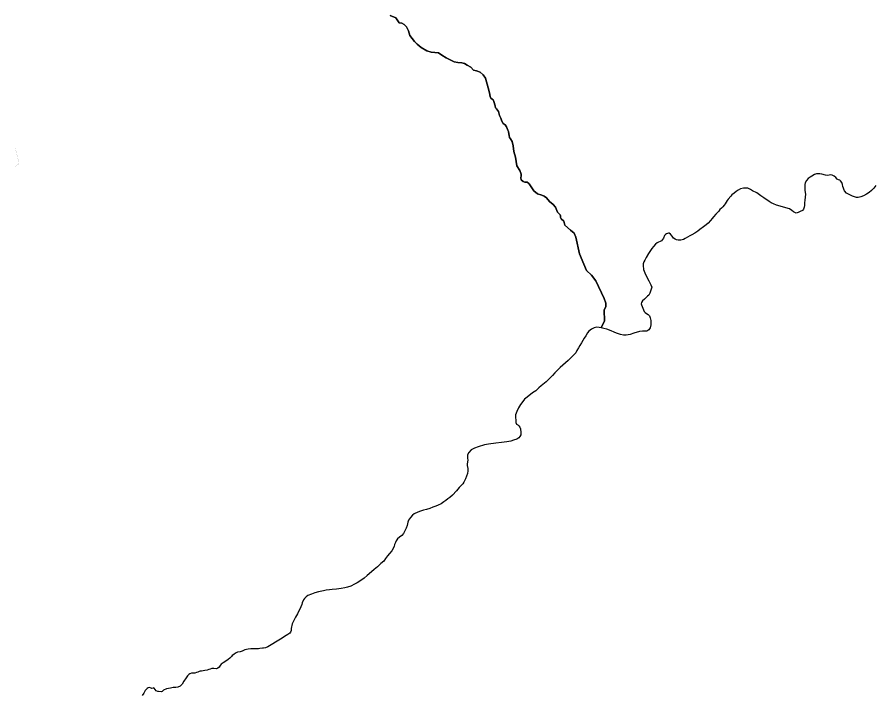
# Model space of a CAD drawing. Header units: metres. Extents: x 245125 to 394351, y 270578 to 4233311.
# Drawn here: x 307355 to 312209, y 4188598 to 4192422 of the extents above; entities that cross this region are included whole.
import ezdxf
from ezdxf.lldxf.tags import DXFTag

# ---------------------------------------------------------------- set-up
doc = ezdxf.new("R2010")
doc.units = ezdxf.units.M
doc.linetypes.add('t-orio', pattern=[0.79, 0.5, -0.12, 0.05, -0.12])
doc.layers.add('ASTOTA', color=7, linetype='Continuous')
doc.layers.add('topo2019', color=6, linetype='Continuous')
tags = doc.linetypes.add('HIDDEN', pattern=[0.375, 0.25, -0.125]).pattern_tags.tags
tags[6:7] = [DXFTag(74, 4), DXFTag(75, 0), DXFTag(340, '0'), DXFTag(46, 1.0), DXFTag(50, 0.0), DXFTag(44, 0.0), DXFTag(45, 0.0)]
tags[4:5] = [DXFTag(74, 4), DXFTag(75, 0), DXFTag(340, '0'), DXFTag(46, 1.0), DXFTag(50, 0.0), DXFTag(44, 0.0), DXFTag(45, 0.0)]

msp = doc.modelspace()

# ---------------------------------------------------------------- linework, layer by layer
at = {"layer": 'ASTOTA', "color": 253, "linetype": 'HIDDEN', "ltscale": 300}
for points in [[(309464.1, 4192431.2), (309495.2, 4192417.7), (309507.2, 4192400.5), (309514.4, 4192389.7), (309530.2, 4192387.3), (309542.2, 4192381.3), (309556.6, 4192366.7), (309567.7, 4192345.4), (309574.2, 4192317.7), (309588.4, 4192301.6), (309601.4, 4192284.3), (309616.1, 4192270), (309638, 4192250.1), (309670.1, 4192231.5), (309694.4, 4192224.3), (309715.4, 4192222.6), (309737.2, 4192221.2), (309756.4, 4192208.1), (309779.2, 4192191.6), (309825.2, 4192169), (309846.1, 4192166.8), (309868.1, 4192163.9), (309884.5, 4192159.4), (309899.6, 4192151.6), (309918.9, 4192138.6), (309935.3, 4192121.8), (309951.7, 4192117.9), (309971.5, 4192112.1), (309989.4, 4192097.1), (310002, 4192076.7), (310016.7, 4192022.9), (310025.2, 4191995.2), (310028.9, 4191972.9), (310031.9, 4191965.1), (310040.6, 4191958.4), (310045.9, 4191954.3), (310048.9, 4191946), (310056.3, 4191921.2), (310058.4, 4191910.2), (310064.1, 4191903.3), (310071.3, 4191896.7), (310076.6, 4191888.5), (310082, 4191866.1), (310088.9, 4191851), (310094.8, 4191833.5), (310102.5, 4191821.8), (310113.4, 4191813.1), (310120.4, 4191802), (310129.3, 4191783.5), (310133.2, 4191775.2), (310135.1, 4191763.1), (310136.2, 4191752.6), (310138.4, 4191742), (310143.9, 4191733.9), (310152.8, 4191720.2), (310159.6, 4191695.4), (310162.9, 4191663.6), (310172.6, 4191631.1), (310180.3, 4191581.8), (310197.4, 4191554.6), (310204.2, 4191534.6), (310204.4, 4191525.9), (310201.9, 4191513.6), (310204.1, 4191503.3), (310214.8, 4191494.1), (310225, 4191489.8), (310238.5, 4191489.5), (310246.9, 4191482.9), (310250.2, 4191480.4), (310275.5, 4191440.5), (310296.5, 4191423.3), (310320.3, 4191416.4), (310334.4, 4191410.9), (310347, 4191401.4), (310364.6, 4191379.5), (310384.3, 4191364), (310397.5, 4191347.4), (310408.9, 4191320.3), (310424.9, 4191305.8), (310426.9, 4191298.8), (310427.5, 4191289.2), (310430.8, 4191282.6), (310444.5, 4191269.9), (310450.4, 4191245.9), (310483.4, 4191218), (310503.3, 4191202.2), (310512.4, 4191179.1), (310534.7, 4191085.3), (310557.8, 4191025.9), (310573.7, 4190989.9), (310601.8, 4190964.3), (310626.9, 4190932.4), (310673.5, 4190832.3), (310682.2, 4190805.7), (310682.9, 4190786.1), (310673.4, 4190765.4), (310675.3, 4190706), (310656.9, 4190665.5), (310644.3, 4190668), (310631.9, 4190669.2), (310617.5, 4190666.2), (310601.2, 4190658.9), (310586.4, 4190647.4), (310579.4, 4190638.2), (310569.1, 4190621.2), (310560.7, 4190608.6), (310552, 4190595.5), (310545.8, 4190581.3), (310536.6, 4190566), (310528.2, 4190553.5), (310519.7, 4190537.7), (310513, 4190524.8), (310498.3, 4190509.5), (310484.9, 4190496.3), (310470.2, 4190482.3), (310454.6, 4190468.7), (310439.6, 4190454.9), (310425, 4190442.5), (310411.9, 4190429), (310395.1, 4190411.8), (310381.9, 4190397.5), (310370.7, 4190385.9), (310360.8, 4190376.2), (310344.8, 4190361.1), (310318.2, 4190339.1), (310303.8, 4190326.7), (310287, 4190310.9), (310269.2, 4190298.6), (310238.5, 4190274.6), (310223.8, 4190262.7), (310212.9, 4190249.3), (310200.8, 4190233.3), (310190, 4190214.5), (310180.4, 4190193.3), (310172.8, 4190175.5), (310172.3, 4190161.4), (310173.5, 4190142.9), (310174.9, 4190131), (310176.9, 4190122.7), (310184.4, 4190118.1), (310190.5, 4190112.2), (310196.4, 4190105.1), (310200.2, 4190094.7), (310202.1, 4190074.5), (310201.7, 4190061.1), (310196.7, 4190051.9), (310190.4, 4190044), (310179.1, 4190037.5), (310160, 4190030.6), (310145.6, 4190026.8), (310122.9, 4190022.2), (310093.5, 4190017.6), (310061.2, 4190013.9), (310018.8, 4190009.3), (309996.6, 4190004.6), (309960.6, 4189994.6), (309939.7, 4189986.9), (309922.4, 4189976.4), (309908, 4189962.1), (309901.4, 4189947.7), (309900.4, 4189929.1), (309902.2, 4189918.4), (309901.5, 4189908.5), (309898.9, 4189895.9), (309899.3, 4189887.6), (309902, 4189871.2), (309901.8, 4189857.8), (309900.6, 4189842.5), (309896, 4189827.8), (309889.8, 4189813.4), (309880.8, 4189794.8), (309873.8, 4189784.7), (309853.9, 4189763.5), (309846.8, 4189754.7), (309839, 4189745.3), (309815.5, 4189720.9), (309801.6, 4189707.9), (309790.2, 4189699.2), (309778.7, 4189691), (309767, 4189683.2), (309751.6, 4189672), (309734.9, 4189663.7), (309720.9, 4189658.2), (309705.4, 4189652.9), (309687, 4189646.1), (309668.3, 4189640.5), (309652.8, 4189636.5), (309635.8, 4189631.1), (309620.7, 4189624.7), (309599.9, 4189614.3), (309589.3, 4189607), (309579.2, 4189594.2), (309568.1, 4189579.4), (309563.4, 4189567.3), (309559.7, 4189550.2), (309553.4, 4189533.3), (309549.1, 4189522.7), (309538.8, 4189504), (309530.1, 4189493.6), (309516.8, 4189483.1), (309505, 4189474.4), (309497.6, 4189462.6), (309494.1, 4189453.1), (309488.7, 4189441.3), (309485.4, 4189430.4), (309473.5, 4189406.5), (309459.2, 4189390.8), (309449, 4189377.5), (309437.5, 4189362.8), (309427.1, 4189348.1), (309410, 4189334.1), (309391.1, 4189316.2), (309374, 4189300.3), (309358, 4189286.8), (309334.3, 4189267.2), (309317.4, 4189252.4), (309298.1, 4189239.1), (309277.8, 4189225.8), (309261.7, 4189217.4), (309241, 4189207), (309223.1, 4189200), (309206.9, 4189197), (309186.3, 4189193.3), (309159.4, 4189189.7), (309135.8, 4189187.9), (309119.8, 4189185.8), (309101.2, 4189183.5), (309086.4, 4189180.4), (309057.9, 4189174.4), (309037.7, 4189168.4), (309018.5, 4189161.5), (308998.8, 4189153.2), (308988.7, 4189146.2), (308978.6, 4189136), (308972.7, 4189128.6), (308966, 4189112.7), (308963.7, 4189102.3), (308958.1, 4189088.7), (308952.2, 4189075.9), (308944.7, 4189063.8), (308938.9, 4189050.3), (308928.9, 4189030.6), (308915.6, 4189005.6), (308909.6, 4188993.8), (308907.1, 4188983.6), (308905.9, 4188977.5), (308904, 4188967.7), (308902.9, 4188955.3), (308899.8, 4188947.4), (308896.2, 4188940.3), (308884.9, 4188933.1), (308875.3, 4188928.4), (308860.5, 4188918.4), (308853.1, 4188912.4), (308833.5, 4188900.8), (308824, 4188896.4), (308815.1, 4188889.2), (308799.3, 4188880.1), (308781.8, 4188870.1), (308771.3, 4188863.3), (308758.8, 4188857.1), (308748.3, 4188855.7), (308740.8, 4188856.3), (308726.7, 4188853.9), (308718.2, 4188852.1), (308707.5, 4188851.4), (308692.1, 4188852.1), (308675.2, 4188852.6), (308660.5, 4188850.9), (308651.4, 4188848.2), (308641.8, 4188846.5), (308633.6, 4188843.4), (308626, 4188839.9), (308616, 4188836.1), (308600.7, 4188832.6), (308589.8, 4188828.1), (308580.3, 4188821.1), (308571, 4188813.8), (308566, 4188808.2), (308557.8, 4188799.4), (308547.9, 4188791.4), (308533.6, 4188782.8), (308518.6, 4188773.9), (308507.1, 4188764.9), (308502.9, 4188758), (308497.6, 4188749.6), (308489.2, 4188743.1), (308481.5, 4188739.6), (308466.4, 4188740.5), (308455, 4188740.2), (308446.5, 4188737.6), (308437.4, 4188734.9), (308428.3, 4188732.5), (308416.6, 4188729.3), (308406.1, 4188727.8), (308397, 4188726.5), (308389.4, 4188725.3), (308382.9, 4188724), (308376.7, 4188721.3), (308367.8, 4188717.6), (308358.8, 4188715.7), (308347.3, 4188714.6), (308339.8, 4188714.6), (308331.1, 4188711.8), (308324.6, 4188706.9), (308317, 4188698.9), (308309.3, 4188688), (308297.6, 4188670.3), (308287.6, 4188651.7), (308277, 4188642.2), (308263.8, 4188636.1), (308252.1, 4188634.1), (308247.9, 4188633.4), (308236.4, 4188633.2), (308221.9, 4188629.8), (308210.3, 4188628.6), (308198.8, 4188626.3), (308182.1, 4188618.6), (308173.8, 4188611.3), (308168.4, 4188608.9), (308154.6, 4188611.6), (308150.3, 4188611.6), (308141.4, 4188614.8), (308129.8, 4188630.7), (308126.8, 4188631.6), (308123.1, 4188630.3), (308116.8, 4188628.8), (308111.9, 4188630.4), (308102.6, 4188633.5), (308094.7, 4188632.1), (308088.8, 4188627.5), (308079, 4188617), (308070.1, 4188601.7), (308061.4, 4188588.1)], [(312209.8, 4191470.8), (312198.1, 4191455.5), (312185.2, 4191442.4), (312171.4, 4191431.6), (312157.3, 4191421.4), (312140, 4191413), (312124, 4191407.3), (312109, 4191402.9), (312100.2, 4191402.4), (312077.8, 4191410.9), (312062.1, 4191417.4), (312043.2, 4191428), (312031.6, 4191440.1), (312023.5, 4191465.3), (312020.9, 4191477.1), (312016.6, 4191487.2), (312010.4, 4191496.5), (312005.2, 4191500.3), (311998.8, 4191502.4), (311990.3, 4191506.7), (311983.7, 4191515.7), (311973.9, 4191523.7), (311962.8, 4191529.2), (311952.3, 4191530.1), (311944.8, 4191528.2), (311936.9, 4191527.4), (311925.7, 4191529.9), (311903.5, 4191534.1), (311892.3, 4191537), (311880.3, 4191537.1), (311873.2, 4191536.2), (311863.6, 4191532.2), (311847.5, 4191522.9), (311837.5, 4191517.6), (311826.1, 4191509.6), (311818.2, 4191499.1), (311810.6, 4191484.9), (311808.9, 4191476.1), (311808.7, 4191464.1), (311808.9, 4191444.9), (311810.4, 4191431.2), (311811.3, 4191421), (311809.7, 4191404.9), (311807.1, 4191387.2), (311806, 4191372.8), (311805.9, 4191358.3), (311803.4, 4191347.6), (311799.7, 4191336.4), (311795.7, 4191330.2), (311781.9, 4191323.1), (311770.5, 4191318.3), (311758.3, 4191315.1), (311744.2, 4191321.9), (311733.6, 4191329.7), (311720.5, 4191338.1), (311700.8, 4191345.3), (311668.1, 4191354.2), (311647.7, 4191359.5), (311630.5, 4191366.4), (311617.5, 4191372.9), (311605.6, 4191380.4), (311575.5, 4191401.3), (311559.1, 4191413), (311535.7, 4191428.7), (311512.9, 4191441.5), (311500.6, 4191448.5), (311486.3, 4191455.6), (311474.7, 4191455.6), (311462.1, 4191455.5), (311443.7, 4191451.8), (311430.2, 4191444.6), (311420, 4191436.1), (311408.8, 4191427.5), (311395.9, 4191417.4), (311389.3, 4191410.8), (311374.7, 4191393.3), (311369.3, 4191386.7), (311362.5, 4191375.7), (311357.6, 4191366.3), (311352.4, 4191359.9), (311345.1, 4191350.7), (311337.1, 4191343.2), (311327.5, 4191335.7), (311322.6, 4191325.3), (311315.1, 4191317.7), (311305.7, 4191308.9), (311290.7, 4191293.3), (311284.7, 4191284.3), (311275, 4191273.7), (311261.5, 4191258.7), (311250.1, 4191248.7), (311234.5, 4191236.8), (311213.9, 4191221.3), (311203.9, 4191212.7), (311185.5, 4191201.2), (311168.7, 4191191), (311158.1, 4191185.5), (311131.6, 4191171.4), (311121.4, 4191166.4), (311106.7, 4191161.7), (311091.2, 4191161.2), (311082.7, 4191163.5), (311074.7, 4191167.1), (311066.3, 4191173.5), (311058.5, 4191184.5), (311048.5, 4191196.4), (311041.6, 4191200.8), (311037.1, 4191200.7), (311026.8, 4191198.4), (311019.6, 4191194.1), (311015.3, 4191187.6), (311009.7, 4191173.7), (311004.2, 4191166.1), (310997.1, 4191157.8), (310990, 4191154.5), (310980.5, 4191151), (310972.2, 4191147.4), (310963.6, 4191139.5), (310952.6, 4191126.4), (310943.1, 4191114.4), (310931.5, 4191098.4), (310923.5, 4191086.6), (310910.7, 4191063.7), (310903.2, 4191049.5), (310897.3, 4191039.7), (310894.3, 4191027.7), (310893.2, 4191017.9), (310895.7, 4190996.7), (310903, 4190976.3), (310912.5, 4190956), (310926.2, 4190931.4), (310937.8, 4190910.3), (310942.2, 4190895.8), (310940.1, 4190884), (310936.3, 4190873.5), (310931.7, 4190861.7), (310926.8, 4190851.6), (310918.7, 4190844.5), (310909.5, 4190836.4), (310901.9, 4190828.6), (310889.9, 4190818.7), (310884.1, 4190809.9), (310883.5, 4190802.7), (310884.7, 4190796.5), (310888.3, 4190787), (310895.2, 4190768.8), (310899.5, 4190759.4), (310905.8, 4190752.5), (310913.4, 4190746.5), (310922.6, 4190742.1), (310930.7, 4190735.1), (310934.4, 4190723.4), (310936.6, 4190708), (310936.5, 4190696.9), (310936.9, 4190683.2), (310934.1, 4190667), (310925.5, 4190655.6), (310915.4, 4190648.2), (310903, 4190647.4), (310890.6, 4190647.5), (310873.7, 4190645.1), (310842.1, 4190635.6), (310820.8, 4190629.6), (310798.3, 4190625.7), (310782.6, 4190625.6), (310766.7, 4190628.3), (310743.4, 4190636.4), (310729.1, 4190641.6), (310712.6, 4190649.1), (310687.8, 4190658.1), (310670.8, 4190662.7), (310664, 4190664.1), (310656.9, 4190665.5), (310675.3, 4190706), (310673.4, 4190765.4), (310682.9, 4190786.1), (310682.2, 4190805.7), (310673.5, 4190832.3), (310626.9, 4190932.4), (310601.8, 4190964.3), (310573.7, 4190989.9), (310557.8, 4191025.9), (310534.7, 4191085.3), (310512.4, 4191179.1), (310503.3, 4191202.2), (310483.4, 4191218), (310450.4, 4191245.9), (310444.5, 4191269.9), (310430.8, 4191282.6), (310427.5, 4191289.2), (310426.9, 4191298.8), (310424.9, 4191305.8), (310408.9, 4191320.3), (310397.5, 4191347.4), (310384.3, 4191364), (310364.6, 4191379.5), (310347, 4191401.4), (310334.4, 4191410.9), (310320.3, 4191416.4), (310296.5, 4191423.3), (310275.5, 4191440.5), (310250.2, 4191480.4), (310246.9, 4191482.9), (310238.5, 4191489.5), (310225, 4191489.8), (310214.8, 4191494.1), (310204.1, 4191503.3), (310201.9, 4191513.6), (310204.4, 4191525.9), (310204.2, 4191534.6), (310197.4, 4191554.6), (310180.3, 4191581.8), (310172.6, 4191631.1), (310162.9, 4191663.6), (310159.6, 4191695.4), (310152.8, 4191720.2), (310143.9, 4191733.9), (310138.4, 4191742), (310136.2, 4191752.6), (310135.1, 4191763.1), (310133.2, 4191775.2), (310129.3, 4191783.5), (310120.4, 4191802), (310113.4, 4191813.1), (310102.5, 4191821.8), (310094.8, 4191833.5), (310088.9, 4191851), (310082, 4191866.1), (310076.6, 4191888.5), (310071.3, 4191896.7), (310064.1, 4191903.3), (310058.4, 4191910.2), (310056.3, 4191921.2), (310048.9, 4191946), (310045.9, 4191954.3), (310040.6, 4191958.4), (310031.9, 4191965.1), (310028.9, 4191972.9), (310025.2, 4191995.2), (310016.7, 4192022.9), (310002, 4192076.7), (309989.4, 4192097.1), (309971.5, 4192112.1), (309951.7, 4192117.9), (309935.3, 4192121.8), (309918.9, 4192138.6), (309899.6, 4192151.6), (309884.5, 4192159.4), (309868.1, 4192163.9), (309846.1, 4192166.8), (309825.2, 4192169), (309779.2, 4192191.6), (309756.4, 4192208.1), (309737.2, 4192221.2), (309715.4, 4192222.6), (309694.4, 4192224.3), (309670.1, 4192231.5), (309638, 4192250.1), (309616.1, 4192270), (309601.4, 4192284.3), (309588.4, 4192301.6), (309574.2, 4192317.7), (309567.7, 4192345.4), (309556.6, 4192366.7), (309542.2, 4192381.3), (309530.2, 4192387.3), (309514.4, 4192389.7), (309507.2, 4192400.5), (309495.2, 4192417.7), (309464.1, 4192431.2)]]:
    msp.add_lwpolyline(points, dxfattribs=at)
at = {"layer": 'topo2019', "color": 6, "linetype": 't-orio', "ltscale": 7, "const_width": 0.5}
msp.add_lwpolyline([(307344.3, 4191681.7), (307362, 4191610.3), (307364.7, 4191592.4), (307342.2, 4191576)], dxfattribs=at)

doc.saveas('drawing.dxf')
